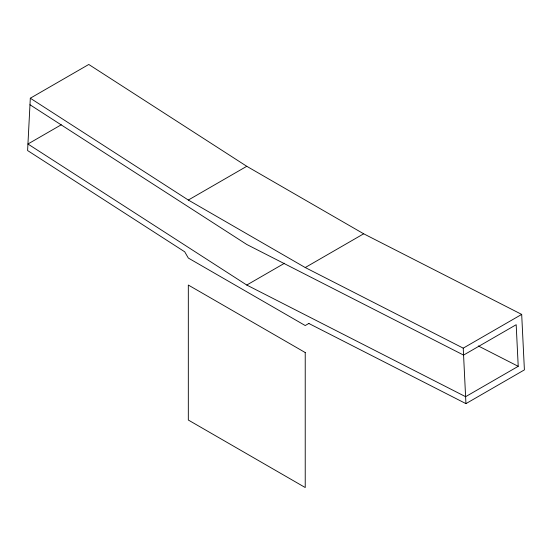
<?xml version="1.0" encoding="UTF-8"?>
<svg xmlns="http://www.w3.org/2000/svg" width="552" height="552" viewBox="0 0 552 552"><rect width="100%" height="100%" fill="white"/><g stroke="black" fill="none" stroke-linecap="round" stroke-linejoin="round"><path stroke-width="0.83" d="M308.823 323.465L465.943 403.629L524.4 369.881L521.688 314.405L363.678 233.793L246.772 166.297L88.769 64.467L30.312 98.215L27.6 150.551L184.72 251.815L188.322 258.046L305.228 325.542L308.927 323.403M61.286 124.759L27.938 144.01L246.772 285.046L465.605 396.695L518.218 366.321L516.182 324.714L463.57 355.088L246.772 244.474L29.974 104.756M30.312 98.215L188.322 200.045L246.772 166.297M246.772 285.046L284.563 263.228M188.322 200.045L305.228 267.541L363.678 233.793M305.228 267.541L463.231 348.153L521.688 314.405M478.287 345.952L518.218 366.321M463.231 348.153L465.943 403.629M305.228 352.542L188.322 285.046L188.322 420.037L305.228 487.533L305.228 352.542"/></g></svg>
